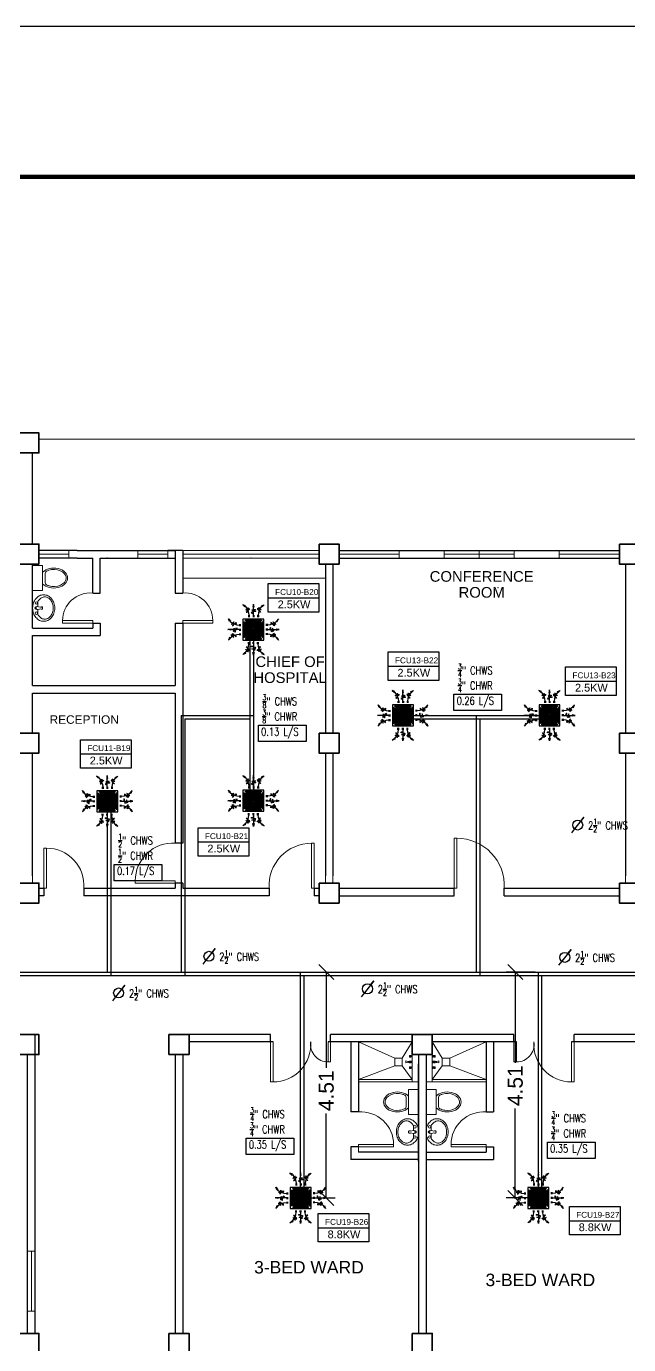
# Model space of a CAD drawing. Header units: millimetres. Extents: x 5 to 430, y 3 to 339.
# Drawn here: x 258.31 to 270.34, y 203.47 to 229.82 of the extents above; entities that cross this region are included whole.
import ezdxf

# ---------------------------------------------------------------- set-up
doc = ezdxf.new("R2010")
doc.units = ezdxf.units.MM
doc.header["$MEASUREMENT"] = 0
for name, color, linetype in [('.1', 1, 'Continuous'), ('AIR', 7, 'Continuous'), ('fcu line', 7, 'Continuous'), ('fcu return', 7, 'Continuous'), ('label', 7, 'Continuous'), ('Legends', 7, 'Continuous'), ('pipe label', 7, 'Continuous'), ('template', 7, 'Continuous')]:
    doc.layers.add(name, color=color, linetype=linetype)
doc.styles.add('Arch-Dim', font='simplex.shx', dxfattribs={"width": 0.75})
doc.styles.get("Standard").update_dxf_attribs({"font": 'arial.ttf'})
doc.styles.add('SWISSLT175', font='swissl.ttf', dxfattribs={"height": 0.175})
doc.dimstyles.new('Copy of dimension', dxfattribs={"dimtxt": 0.3, "dimasz": 0.3, "dimexe": 0.18, "dimexo": 0.0625, "dimgap": 0.09, "dimtad": 0, "dimzin": 0, "dimdsep": 46, "dimtxsty": 'Standard', "dimblk": 'OBLIQUE', "dimcen": 0.09, "dimclrd": 256, "dimclre": 256, "dimclrt": 256, "dimadec": 0, "dimazin": 0, "dimtfac": 1, "dimtofl": 0, "dimtmove": 0, "dimatfit": 3, "dimldrblk": 'OBLIQUE', "dimfxl": 1, "dimtolj": 1, "dimtzin": 0, "dimarcsym": 0})

# ---------------------------------------------------------------- blocks, each defined once
blk = doc.blocks.new('FCU-13000P (CASSETTE SPLIT)')
at = {"layer": 'AIR', "ltscale": 3}
for p, q in [((-0.193, 0.558), (-0.193, 0.487)), ((-0.162, 0.558), (-0.162, 0.487)), ((-0.016, 0.558), (-0.016, 0.487)), ((0, 0.523), (0, 1)), ((0.016, 0.558), (0.016, 0.487)), ((0.162, 0.558), (0.162, 0.487)), ((0.193, 0.558), (0.193, 0.487)), ((-0.523, 0), (-1, 0)), ((-0.558, 0.193), (-0.487, 0.193)), ((-0.558, 0.162), (-0.487, 0.162)), ((-0.558, 0.016), (-0.487, 0.016)), ((0.558, 0.193), (0.487, 0.193)), ((0.558, 0.162), (0.487, 0.162)), ((0.558, 0.016), (0.487, 0.016)), ((0.523, 0), (1, 0)), ((-0.558, -0.016), (-0.487, -0.016)), ((-0.558, -0.162), (-0.487, -0.162)), ((-0.558, -0.193), (-0.487, -0.193)), ((-0.193, -0.558), (-0.193, -0.487)), ((-0.162, -0.558), (-0.162, -0.487)), ((-0.016, -0.558), (-0.016, -0.487)), ((0.016, -0.558), (0.016, -0.487)), ((0.162, -0.558), (0.162, -0.487)), ((0.193, -0.558), (0.193, -0.487)), ((0.558, -0.016), (0.487, -0.016)), ((0.558, -0.162), (0.487, -0.162)), ((0.558, -0.193), (0.487, -0.193)), ((0, -0.523), (0, -1))]:
    blk.add_line(p, q, dxfattribs=at)
at = {"layer": 'AIR'}
for p, q in [((0.295, -0.295), (-0.295, 0.295)), ((0.295, 0.295), (-0.295, -0.295))]:
    blk.add_line(p, q, dxfattribs=at)
at = {"layer": 'AIR', "ltscale": 3}
for points in [[(-0.335, 0.895), (-0.311, 0.932), (-0.416, 0.973)], [(-0.022, 0.89), (0.022, 0.89), (0, 1)], [(0.335, 0.895), (0.311, 0.932), (0.416, 0.973)], [(-0.89, 0.022), (-0.89, -0.022), (-1, 0)], [(-0.895, 0.335), (-0.932, 0.311), (-0.973, 0.416)], [(0.89, 0.022), (0.89, -0.022), (1, 0)], [(0.895, 0.335), (0.932, 0.311), (0.973, 0.416)], [(-0.895, -0.335), (-0.932, -0.311), (-0.973, -0.416)], [(0.895, -0.335), (0.932, -0.311), (0.973, -0.416)], [(-0.335, -0.895), (-0.311, -0.932), (-0.416, -0.973)], [(-0.022, -0.89), (0.022, -0.89), (0, -1)], [(0.335, -0.895), (0.311, -0.932), (0.416, -0.973)]]:
    blk.add_lwpolyline(points, close=True, dxfattribs=at)
at = {"layer": 'AIR'}
for points in [[(-0.323, 0.914, -0.171809), (-0.178, 0.558), (-0.178, 0.522)], [(0.323, 0.914, 0.171809), (0.178, 0.558), (0.178, 0.522)], [(-0.914, 0.323, 0.171809), (-0.558, 0.178), (-0.522, 0.178)], [(0.914, 0.323, -0.171809), (0.558, 0.178), (0.522, 0.178)], [(-0.914, -0.323, -0.171809), (-0.558, -0.178), (-0.522, -0.178)], [(0.914, -0.323, 0.171809), (0.558, -0.178), (0.522, -0.178)], [(-0.323, -0.914, 0.171809), (-0.178, -0.558), (-0.178, -0.522)], [(0.323, -0.914, -0.171809), (0.178, -0.558), (0.178, -0.522)]]:
    blk.add_lwpolyline(points, format="xyb", dxfattribs=at)
for points in [[(-0.41, -0.41), (0.41, -0.41), (0.41, 0.41), (-0.41, 0.41)], [(-0.373, 0.31), (-0.348, 0.31), (-0.348, -0.31), (-0.373, -0.31)], [(-0.31, 0.372), (0.31, 0.372), (0.31, 0.348), (-0.31, 0.348)], [(-0.26, -0.26), (0.26, -0.26), (0.26, 0.26), (-0.26, 0.26)], [(-0.21, -0.21), (0.21, -0.21), (0.21, 0.21), (-0.21, 0.21)], [(-0.16, -0.16), (0.16, -0.16), (0.16, 0.16), (-0.16, 0.16)], [(-0.11, -0.11), (0.11, -0.11), (0.11, 0.11), (-0.11, 0.11)], [(-0.06, -0.06), (0.06, -0.06), (0.06, 0.06), (-0.06, 0.06)], [(0.372, 0.31), (0.348, 0.31), (0.348, -0.31), (0.372, -0.31)], [(-0.31, -0.373), (0.31, -0.373), (0.31, -0.348), (-0.31, -0.348)]]:
    blk.add_lwpolyline(points, close=True, dxfattribs=at)
blk.add_lwpolyline([(-0.26, -0.31), (0.26, -0.31, 0.414214), (0.31, -0.26), (0.31, 0.26, 0.414214), (0.26, 0.31), (-0.26, 0.31, 0.414214), (-0.31, 0.26), (-0.31, -0.26, 0.414214)], format="xyb", close=True, dxfattribs=at)
at = {"layer": 'AIR', "ltscale": 3}
for points in [[(-0.268, 0.84), (-0.231, 0.852), (-0.134, 0.882), (-0.422, 0.704), (0.005, 0.903), (-0.358, 0.645), (-0.239, 0.678), (-0.199, 0.69)], [(0.268, 0.84), (0.231, 0.852), (0.134, 0.882), (0.422, 0.704), (-0.005, 0.903), (0.358, 0.645), (0.239, 0.678), (0.199, 0.69)], [(-0.84, 0.268), (-0.852, 0.231), (-0.882, 0.134), (-0.704, 0.422), (-0.903, -0.005), (-0.645, 0.358), (-0.678, 0.239), (-0.69, 0.199)], [(0.84, 0.268), (0.852, 0.231), (0.882, 0.134), (0.704, 0.422), (0.903, -0.005), (0.645, 0.358), (0.678, 0.239), (0.69, 0.199)], [(-0.84, -0.268), (-0.852, -0.231), (-0.882, -0.134), (-0.704, -0.422), (-0.903, 0.005), (-0.645, -0.358), (-0.678, -0.239), (-0.69, -0.199)], [(0.84, -0.268), (0.852, -0.231), (0.882, -0.134), (0.704, -0.422), (0.903, 0.005), (0.645, -0.358), (0.678, -0.239), (0.69, -0.199)], [(-0.268, -0.84), (-0.231, -0.852), (-0.134, -0.882), (-0.422, -0.704), (0.005, -0.903), (-0.358, -0.645), (-0.239, -0.678), (-0.199, -0.69)], [(0.268, -0.84), (0.231, -0.852), (0.134, -0.882), (0.422, -0.704), (-0.005, -0.903), (0.358, -0.645), (0.239, -0.678), (0.199, -0.69)]]:
    blk.add_open_spline(points, degree=3, knots=[0.0032834, 0.0032834, 0.0032834, 0.0032834, 0.0712567, 0.1924075, 0.3347111, 0.5062145, 0.5813292, 0.5813292, 0.5813292, 0.5813292], dxfattribs=at)
for points in [[(0, 0.8), (0.077, 0.776), (-0.058, 0.755), (0.098, 0.718), (-0.087, 0.663), (0, 0.631)], [(-0.8, 0), (-0.776, -0.077), (-0.755, 0.058), (-0.718, -0.098), (-0.663, 0.087), (-0.631, 0)], [(0.8, 0), (0.776, -0.077), (0.755, 0.058), (0.718, -0.098), (0.663, 0.087), (0.631, 0)], [(0, -0.8), (0.077, -0.776), (-0.058, -0.755), (0.098, -0.718), (-0.087, -0.663), (0, -0.631)]]:
    blk.add_spline(points, degree=3, dxfattribs=at)
for points in [[(-0.416, 0.973), (-0.335, 0.895), (-0.311, 0.932)], [(0, 1), (-0.022, 0.89), (0.022, 0.89)], [(0.416, 0.973), (0.335, 0.895), (0.311, 0.932)], [(-1, 0), (-0.89, 0.022), (-0.89, -0.022)], [(-0.973, 0.416), (-0.895, 0.335), (-0.932, 0.311)], [(1, 0), (0.89, 0.022), (0.89, -0.022)], [(0.973, 0.416), (0.895, 0.335), (0.932, 0.311)], [(-0.973, -0.416), (-0.895, -0.335), (-0.932, -0.311)], [(0.973, -0.416), (0.895, -0.335), (0.932, -0.311)], [(-0.416, -0.973), (-0.335, -0.895), (-0.311, -0.932)], [(0, -1), (-0.022, -0.89), (0.022, -0.89)], [(0.416, -0.973), (0.335, -0.895), (0.311, -0.932)]]:
    blk.add_solid(points, dxfattribs=at)
blk = doc.blocks.new('_Oblique')
at = {"color": 0, "linetype": 'ByBlock', "lineweight": -2}
blk.add_line((-0.5, -0.5), (0.5, 0.5), dxfattribs=at)
blk = doc.blocks.new('*D26')
at = {"layer": 'Defpoints', "color": 0, "transparency": 16777216}
for p in [(263.787, 210.919), (263.787, 206.404), (264.299, 206.404)]:
    blk.add_point(p, dxfattribs=at)
at = {"layer": 'Legends', "lineweight": -2, "transparency": 16777216}
for p, q in [((263.85, 210.919), (264.479, 210.919)), ((264.299, 210.919), (264.299, 209.003)), ((264.299, 206.404), (264.299, 208.09)), ((263.85, 206.404), (264.479, 206.404))]:
    blk.add_line(p, q, dxfattribs=at)
at = {"layer": 'Legends', "lineweight": -2, "transparency": 16777216, "xscale": 0.3, "yscale": 0.3, "zscale": 0.3}
for p, rotation in [((264.299, 210.919), 90), ((264.299, 206.404), 270)]:
    blk.add_blockref('_Oblique', p, dxfattribs=dict(at, rotation=rotation))
at = {"layer": 'Legends', "transparency": 16777216, "insert": (264.299, 208.546), "char_height": 0.3, "attachment_point": 5, "rotation": 90}
blk.add_mtext('\\A1;4.51', dxfattribs=at)
blk = doc.blocks.new('*D22')
at = {"layer": 'Defpoints', "color": 0, "transparency": 16777216}
for p in [(268.537, 210.919), (268.077, 206.404), (268.537, 206.404)]:
    blk.add_point(p, dxfattribs=at)
at = {"layer": 'Legends', "lineweight": -2, "transparency": 16777216}
for p, q in [((268.474, 210.919), (267.897, 210.919)), ((268.077, 210.919), (268.077, 209.104)), ((268.077, 206.404), (268.077, 208.191)), ((268.474, 206.404), (267.897, 206.404))]:
    blk.add_line(p, q, dxfattribs=at)
at = {"layer": 'Legends', "lineweight": -2, "transparency": 16777216, "xscale": 0.3, "yscale": 0.3, "zscale": 0.3}
for p, rotation in [((268.077, 210.919), 90), ((268.077, 206.404), 270)]:
    blk.add_blockref('_Oblique', p, dxfattribs=dict(at, rotation=rotation))
at = {"layer": 'Legends', "transparency": 16777216, "insert": (268.077, 208.647), "char_height": 0.3, "attachment_point": 5, "rotation": 90}
blk.add_mtext('\\A1;4.51', dxfattribs=at)

msp = doc.modelspace()

# ---------------------------------------------------------------- linework, layer by layer
at = {"layer": '.1', "color": 0}
msp.add_line((314.427, 229.819), (215.151, 229.819), dxfattribs=at)
at = {"color": 8, "lineweight": 9}
for p, q in [((273.881, 221.569), (258.556, 221.569)), ((258.556, 219.344), (258.556, 219.344)), ((258.556, 219.344), (259.156, 219.344)), ((259.156, 219.269), (258.556, 219.271)), ((259.156, 219.344), (259.156, 219.194)), ((260.531, 219.194), (260.531, 219.344)), ((260.531, 219.269), (261.131, 219.269)), ((261.131, 219.344), (261.131, 219.194)), ((262.193, 219.344), (261.431, 219.344)), ((264.156, 219.271), (261.431, 219.271)), ((263.393, 219.344), (262.193, 219.344)), ((263.393, 219.344), (264.156, 219.344)), ((264.556, 219.344), (264.556, 219.344)), ((265.756, 219.269), (264.556, 219.271)), ((265.756, 219.344), (265.756, 219.194)), ((266.656, 219.194), (266.656, 219.344)), ((268.056, 219.269), (266.656, 219.269)), ((267.356, 219.344), (267.356, 219.194)), ((267.356, 219.344), (268.056, 219.344)), ((268.056, 219.344), (268.056, 219.194)), ((268.956, 219.344), (268.956, 219.194)), ((268.956, 219.269), (270.156, 219.269)), ((258.631, 219.044), (258.431, 219.044)), ((258.431, 219.044), (258.431, 218.544)), ((258.631, 218.544), (258.631, 219.044)), ((261.131, 219.194), (260.531, 219.194)), ((262.193, 219.194), (261.431, 219.194)), ((263.393, 219.194), (262.193, 219.194)), ((263.393, 219.194), (264.156, 219.194)), ((267.356, 219.194), (266.656, 219.194)), ((258.681, 218.703), (258.681, 218.884)), ((258.431, 218.544), (258.631, 218.544)), ((258.629, 218.208), (258.507, 218.222)), ((258.629, 218.179), (258.507, 218.166)), ((258.431, 212.844), (258.431, 212.696)), ((264.281, 212.696), (264.281, 212.844)), ((264.431, 212.696), (264.431, 212.844)), ((270.281, 212.696), (270.281, 212.844)), ((258.556, 212.594), (258.556, 212.594)), ((258.556, 212.444), (258.556, 212.444)), ((264.556, 212.594), (264.556, 212.594)), ((264.556, 212.444), (264.556, 212.444)), ((266.018, 209.522), (264.943, 209.522)), ((266.018, 209.522), (266.018, 208.722)), ((266.418, 209.522), (266.418, 208.722)), ((265.96, 209.249), (265.96, 209.223)), ((265.96, 209.249), (265.961, 209.249)), ((265.96, 209.223), (265.961, 209.223)), ((265.961, 209.249), (265.963, 209.252)), ((265.961, 209.249), (265.961, 209.223)), ((265.961, 209.223), (265.963, 209.219)), ((265.963, 209.252), (265.963, 209.219)), ((265.963, 209.252), (265.985, 209.252)), ((265.963, 209.219), (265.985, 209.219)), ((265.972, 209.249), (265.984, 209.249)), ((265.972, 209.242), (265.984, 209.242)), ((265.972, 209.23), (265.984, 209.23)), ((265.972, 209.223), (265.984, 209.223)), ((265.985, 209.252), (265.989, 209.25)), ((265.985, 209.249), (265.985, 209.242)), ((265.985, 209.223), (265.985, 209.23)), ((265.985, 209.219), (265.989, 209.221)), ((265.991, 209.25), (265.997, 209.25)), ((265.991, 209.222), (265.997, 209.222)), ((265.997, 209.25), (265.999, 209.249)), ((265.997, 209.25), (265.997, 209.222)), ((265.997, 209.222), (265.999, 209.223)), ((265.999, 209.249), (265.999, 209.223)), ((266.011, 209.247), (265.999, 209.247)), ((266.011, 209.224), (265.999, 209.224)), ((266.018, 209.253), (266.011, 209.249)), ((266.011, 209.249), (266.011, 209.222)), ((266.018, 209.219), (266.011, 209.222)), ((266.018, 209.253), (266.018, 209.219)), ((266.018, 209.253), (266.018, 209.219)), ((266.018, 209.253), (266.018, 209.253)), ((266.018, 209.219), (266.018, 209.219)), ((266.418, 209.253), (266.418, 209.219)), ((266.419, 209.253), (266.418, 209.253)), ((266.419, 209.219), (266.418, 209.219)), ((266.419, 209.253), (266.419, 209.219)), ((266.419, 209.253), (266.426, 209.249)), ((266.419, 209.219), (266.426, 209.222)), ((266.426, 209.249), (266.426, 209.222)), ((266.426, 209.247), (266.438, 209.247)), ((266.426, 209.224), (266.438, 209.224)), ((266.44, 209.25), (266.438, 209.249)), ((266.438, 209.249), (266.438, 209.223)), ((266.44, 209.222), (266.438, 209.223)), ((266.44, 209.25), (266.44, 209.222)), ((266.446, 209.25), (266.44, 209.25)), ((266.446, 209.222), (266.44, 209.222)), ((266.452, 209.252), (266.448, 209.25)), ((266.452, 209.219), (266.448, 209.221)), ((266.474, 209.252), (266.452, 209.252)), ((266.452, 209.249), (266.452, 209.242)), ((266.452, 209.223), (266.452, 209.23)), ((266.474, 209.219), (266.452, 209.219)), ((266.465, 209.249), (266.453, 209.249)), ((266.465, 209.242), (266.453, 209.242)), ((266.465, 209.23), (266.453, 209.23)), ((266.465, 209.223), (266.453, 209.223)), ((266.474, 209.252), (266.474, 209.219)), ((266.476, 209.249), (266.474, 209.252)), ((266.476, 209.223), (266.474, 209.219)), ((266.476, 209.249), (266.476, 209.223)), ((266.477, 209.249), (266.476, 209.249)), ((266.477, 209.223), (266.476, 209.223)), ((266.477, 209.249), (266.477, 209.223)), ((265.887, 209.103), (265.887, 209.142)), ((265.933, 209.134), (265.891, 209.143)), ((265.933, 209.11), (265.891, 209.101)), ((265.941, 209.134), (265.933, 209.134)), ((265.933, 209.134), (265.933, 209.11)), ((265.933, 209.134), (265.933, 209.11)), ((265.933, 209.11), (265.941, 209.11)), ((265.941, 209.11), (265.941, 209.134)), ((265.941, 209.13), (266.003, 209.13)), ((266.003, 209.115), (265.941, 209.115)), ((265.96, 209.135), (265.96, 209.13)), ((265.96, 209.135), (265.961, 209.135)), ((265.96, 209.115), (265.96, 209.109)), ((265.96, 209.109), (265.961, 209.109)), ((265.96, 209.022), (265.961, 209.022)), ((265.96, 209.022), (265.96, 208.995)), ((265.96, 208.995), (265.961, 208.995)), ((265.961, 209.135), (265.963, 209.139)), ((265.961, 209.135), (265.961, 209.13)), ((265.961, 209.115), (265.961, 209.109)), ((265.961, 209.109), (265.963, 209.105)), ((265.961, 209.022), (265.963, 209.025)), ((265.961, 209.022), (265.961, 208.995)), ((265.961, 208.995), (265.963, 208.992)), ((265.963, 209.139), (265.963, 209.13)), ((265.963, 209.139), (265.985, 209.139)), ((265.963, 209.115), (265.963, 209.105)), ((265.963, 209.105), (265.985, 209.105)), ((265.963, 209.025), (265.985, 209.025)), ((265.963, 209.025), (265.963, 208.992)), ((265.963, 208.992), (265.985, 208.992)), ((265.972, 209.135), (265.984, 209.135)), ((265.972, 209.109), (265.984, 209.109)), ((265.972, 209.022), (265.984, 209.022)), ((265.972, 209.015), (265.984, 209.015)), ((265.972, 209.002), (265.984, 209.002)), ((265.972, 208.995), (265.984, 208.995)), ((265.985, 209.139), (265.989, 209.137)), ((265.985, 209.135), (265.985, 209.13)), ((265.985, 209.109), (265.985, 209.115)), ((265.985, 209.105), (265.989, 209.108)), ((265.985, 209.025), (265.989, 209.023)), ((265.985, 209.022), (265.985, 209.014)), ((265.985, 208.995), (265.985, 209.003)), ((265.985, 208.992), (265.989, 208.994)), ((265.991, 209.136), (265.997, 209.136)), ((265.991, 209.108), (265.997, 209.108)), ((265.991, 209.023), (265.997, 209.023)), ((265.991, 208.995), (265.997, 208.995)), ((265.997, 209.136), (265.997, 209.13)), ((265.997, 209.136), (265.999, 209.135)), ((265.997, 209.115), (265.997, 209.108)), ((265.997, 209.108), (265.999, 209.109)), ((265.997, 209.023), (265.997, 208.995)), ((265.997, 209.023), (265.999, 209.022)), ((265.997, 208.995), (265.999, 208.995)), ((265.999, 209.135), (265.999, 209.13)), ((266.003, 209.134), (265.999, 209.134)), ((265.999, 209.115), (265.999, 209.109)), ((266.003, 209.111), (265.999, 209.111)), ((265.999, 209.022), (265.999, 208.995)), ((266.011, 209.02), (265.999, 209.02)), ((266.011, 208.997), (265.999, 208.997)), ((266.003, 209.105), (266.003, 209.14)), ((266.003, 209.14), (266.013, 209.14)), ((266.003, 209.13), (266.003, 209.115)), ((266.013, 209.105), (266.003, 209.105)), ((266.018, 209.026), (266.011, 209.022)), ((266.011, 209.022), (266.011, 208.995)), ((266.018, 208.991), (266.011, 208.995)), ((266.013, 209.14), (266.018, 209.151)), ((266.013, 209.105), (266.013, 209.14)), ((266.013, 209.14), (266.013, 209.105)), ((266.018, 209.093), (266.013, 209.105)), ((266.018, 209.151), (266.018, 209.093)), ((266.018, 209.026), (266.018, 209.026)), ((266.018, 209.026), (266.018, 208.991)), ((266.018, 209.026), (266.018, 208.991)), ((266.018, 208.991), (266.018, 208.991)), ((266.424, 209.14), (266.418, 209.151)), ((266.418, 209.151), (266.418, 209.093)), ((266.418, 209.093), (266.424, 209.105)), ((266.419, 209.026), (266.418, 209.026)), ((266.418, 209.026), (266.418, 208.991)), ((266.419, 208.991), (266.418, 208.991)), ((266.419, 209.026), (266.426, 209.022)), ((266.419, 209.026), (266.419, 208.991)), ((266.419, 208.991), (266.426, 208.995)), ((266.424, 209.105), (266.424, 209.14)), ((266.434, 209.14), (266.424, 209.14)), ((266.424, 209.14), (266.424, 209.105)), ((266.424, 209.105), (266.434, 209.105)), ((266.426, 209.022), (266.426, 208.995)), ((266.426, 209.02), (266.438, 209.02)), ((266.426, 208.997), (266.438, 208.997)), ((266.434, 209.105), (266.434, 209.14)), ((266.434, 209.134), (266.438, 209.134)), ((266.496, 209.13), (266.434, 209.13)), ((266.434, 209.13), (266.434, 209.115)), ((266.434, 209.115), (266.496, 209.115)), ((266.434, 209.111), (266.438, 209.111)), ((266.44, 209.136), (266.438, 209.135)), ((266.438, 209.135), (266.438, 209.13)), ((266.438, 209.115), (266.438, 209.109)), ((266.44, 209.108), (266.438, 209.109)), ((266.44, 209.023), (266.438, 209.022)), ((266.438, 209.022), (266.438, 208.995)), ((266.44, 208.995), (266.438, 208.995)), ((266.44, 209.136), (266.44, 209.13)), ((266.446, 209.136), (266.44, 209.136)), ((266.44, 209.115), (266.44, 209.108)), ((266.446, 209.108), (266.44, 209.108)), ((266.446, 209.023), (266.44, 209.023)), ((266.44, 209.023), (266.44, 208.995)), ((266.446, 208.995), (266.44, 208.995)), ((266.452, 209.139), (266.448, 209.137)), ((266.452, 209.105), (266.448, 209.108)), ((266.452, 209.025), (266.448, 209.023)), ((266.452, 208.992), (266.448, 208.994)), ((266.474, 209.139), (266.452, 209.139)), ((266.452, 209.135), (266.452, 209.13)), ((266.452, 209.109), (266.452, 209.115)), ((266.474, 209.105), (266.452, 209.105)), ((266.474, 209.025), (266.452, 209.025)), ((266.452, 209.022), (266.452, 209.014)), ((266.452, 208.995), (266.452, 209.003)), ((266.474, 208.992), (266.452, 208.992)), ((266.465, 209.135), (266.453, 209.135)), ((266.465, 209.109), (266.453, 209.109)), ((266.465, 209.022), (266.453, 209.022)), ((266.465, 209.015), (266.453, 209.015)), ((266.465, 209.002), (266.453, 209.002)), ((266.465, 208.995), (266.453, 208.995)), ((266.474, 209.139), (266.474, 209.13)), ((266.476, 209.135), (266.474, 209.139)), ((266.474, 209.115), (266.474, 209.105)), ((266.476, 209.109), (266.474, 209.105)), ((266.476, 209.022), (266.474, 209.025)), ((266.474, 209.025), (266.474, 208.992)), ((266.476, 208.995), (266.474, 208.992)), ((266.476, 209.135), (266.476, 209.13)), ((266.477, 209.135), (266.476, 209.135)), ((266.476, 209.115), (266.476, 209.109)), ((266.477, 209.109), (266.476, 209.109)), ((266.477, 209.022), (266.476, 209.022)), ((266.476, 209.022), (266.476, 208.995)), ((266.477, 208.995), (266.476, 208.995)), ((266.477, 209.135), (266.477, 209.13)), ((266.477, 209.115), (266.477, 209.109)), ((266.477, 209.022), (266.477, 208.995)), ((266.496, 209.134), (266.504, 209.134)), ((266.496, 209.11), (266.496, 209.134)), ((266.504, 209.11), (266.496, 209.11)), ((266.504, 209.134), (266.546, 209.143)), ((266.504, 209.134), (266.504, 209.11)), ((266.504, 209.134), (266.504, 209.11)), ((266.504, 209.11), (266.546, 209.101)), ((266.55, 209.103), (266.55, 209.142)), ((265.893, 208.413), (265.893, 208.232)), ((266.143, 208.572), (265.943, 208.572)), ((265.943, 208.572), (265.943, 208.072)), ((266.143, 208.072), (266.143, 208.572)), ((266.293, 208.572), (266.493, 208.572)), ((266.293, 208.072), (266.293, 208.572)), ((266.493, 208.572), (266.493, 208.072)), ((266.543, 208.413), (266.543, 208.232)), ((265.943, 208.072), (266.143, 208.072)), ((266.493, 208.072), (266.293, 208.072)), ((265.946, 207.737), (266.067, 207.75)), ((265.946, 207.708), (266.067, 207.694)), ((266.041, 207.747), (266.041, 207.849)), ((266.491, 207.737), (266.369, 207.75)), ((266.491, 207.708), (266.369, 207.694)), ((266.395, 207.747), (266.395, 207.849))]:
    msp.add_line(p, q, dxfattribs=at)
at = {"color": 8, "lineweight": 25}
for p, q in [((258.431, 219.471), (258.431, 221.295)), ((259.318, 219.344), (258.556, 219.344)), ((259.318, 219.344), (260.518, 219.344)), ((260.518, 219.344), (261.281, 219.344)), ((261.281, 219.344), (261.131, 219.344)), ((261.281, 219.344), (261.281, 218.494)), ((261.431, 219.344), (261.281, 219.344)), ((261.431, 219.344), (261.431, 218.494)), ((264.556, 219.344), (270.156, 219.344)), ((258.431, 217.794), (258.431, 219.071)), ((259.318, 219.194), (258.556, 219.194)), ((259.318, 219.194), (259.631, 219.194)), ((259.781, 219.194), (260.518, 219.194)), ((260.518, 219.194), (261.281, 219.194)), ((264.281, 219.071), (264.281, 215.696)), ((264.431, 219.071), (264.431, 215.696)), ((264.556, 219.194), (270.156, 219.194)), ((270.281, 219.071), (270.281, 215.696)), ((261.281, 218.494), (261.431, 218.494)), ((258.431, 216.644), (258.431, 217.644)), ((261.281, 217.894), (261.281, 216.644)), ((261.281, 217.894), (261.431, 217.894)), ((261.431, 217.894), (261.431, 213.494)), ((258.431, 216.644), (261.281, 216.644)), ((258.431, 215.696), (258.431, 216.494)), ((258.431, 216.494), (261.281, 216.494)), ((261.281, 216.494), (261.281, 213.494)), ((258.431, 212.844), (258.431, 215.296)), ((264.281, 215.296), (264.281, 212.844)), ((264.431, 215.296), (264.431, 212.844)), ((270.281, 215.296), (270.281, 212.844)), ((261.431, 213.494), (261.281, 213.494)), ((261.281, 212.694), (261.281, 212.594)), ((261.431, 212.694), (261.281, 212.694)), ((261.431, 212.694), (261.431, 212.594)), ((258.556, 212.594), (258.656, 212.594)), ((258.656, 212.444), (258.556, 212.444)), ((258.656, 212.594), (258.656, 212.444)), ((259.456, 212.594), (261.281, 212.594)), ((259.456, 212.594), (259.456, 212.444)), ((263.156, 212.444), (259.456, 212.444)), ((261.431, 212.594), (263.156, 212.594)), ((263.156, 212.594), (263.156, 212.444)), ((264.056, 212.594), (264.156, 212.594)), ((264.056, 212.594), (264.056, 212.444)), ((264.156, 212.444), (264.056, 212.444)), ((264.556, 212.594), (266.856, 212.594)), ((264.556, 212.444), (266.856, 212.444)), ((266.856, 212.444), (266.856, 212.594)), ((267.856, 212.594), (270.156, 212.594)), ((267.856, 212.444), (267.856, 212.594)), ((267.856, 212.444), (270.156, 212.444)), ((263.187, 209.672), (261.556, 209.672)), ((263.237, 209.522), (261.556, 209.522)), ((263.187, 209.522), (263.187, 209.672)), ((266.018, 209.522), (264.337, 209.522)), ((268.05, 209.672), (264.387, 209.672)), ((264.387, 209.522), (264.387, 209.672)), ((268.1, 209.522), (266.418, 209.522)), ((268.05, 209.522), (268.05, 209.672)), ((270.881, 209.522), (269.2, 209.522)), ((270.881, 209.672), (269.25, 209.672)), ((269.25, 209.522), (269.25, 209.672)), ((261.281, 209.272), (261.281, 203.695)), ((261.431, 209.272), (261.431, 203.695)), ((266.143, 209.272), (266.143, 203.695)), ((266.293, 209.272), (266.293, 203.695)), ((266.143, 207.137), (266.143, 209.087))]:
    msp.add_line(p, q, dxfattribs=at)
at = {"color": 8, "lineweight": 25, "ltscale": 0.4}
for p, q in [((259.631, 218.494), (259.631, 219.194)), ((259.781, 218.494), (259.781, 219.194)), ((259.631, 218.494), (259.781, 218.494)), ((258.431, 217.794), (259.631, 217.794)), ((258.431, 217.794), (259.631, 217.794)), ((258.431, 217.644), (259.781, 217.644)), ((259.631, 217.894), (259.781, 217.894)), ((259.631, 217.894), (259.631, 217.794)), ((259.781, 217.894), (259.781, 217.644))]:
    msp.add_line(p, q, dxfattribs=at)
at = {"color": 8, "lineweight": 9, "ltscale": 0.4}
msp.add_line((264.281, 218.794), (261.431, 218.794), dxfattribs=at)
at = {"color": 8, "linetype": 'ByBlock', "lineweight": 25}
for p, q in [((258.481, 203.695), (258.481, 209.67)), ((258.331, 203.693), (258.331, 209.27))]:
    msp.add_line(p, q, dxfattribs=at)
at = {"color": 8, "lineweight": 25, "ltscale": 0.3}
for p, q in [((264.793, 209.522), (264.793, 208.122)), ((264.943, 209.522), (264.943, 208.122)), ((267.493, 209.522), (267.493, 208.122)), ((267.643, 209.522), (267.643, 208.122)), ((264.943, 208.122), (264.793, 208.122)), ((267.493, 208.122), (267.643, 208.122)), ((264.793, 207.422), (264.793, 207.172)), ((264.943, 207.422), (264.793, 207.422)), ((267.493, 207.422), (267.493, 207.322)), ((267.493, 207.422), (267.643, 207.422)), ((267.643, 207.422), (267.643, 207.172)), ((266.143, 207.172), (264.793, 207.172)), ((266.143, 207.322), (264.943, 207.322)), ((266.293, 207.322), (267.493, 207.322)), ((266.293, 207.172), (267.643, 207.172))]:
    msp.add_line(p, q, dxfattribs=at)
at = {"color": 8, "lineweight": 9, "ltscale": 0.3}
for p, q in [((265.668, 209.197), (264.943, 209.522)), ((265.818, 209.197), (266.018, 209.522)), ((266.618, 209.197), (266.418, 209.522)), ((266.768, 209.197), (267.493, 209.522)), ((265.668, 209.047), (264.943, 208.772)), ((265.818, 209.047), (266.018, 208.772)), ((266.618, 209.047), (266.418, 208.772)), ((266.768, 209.047), (267.493, 208.772))]:
    msp.add_line(p, q, dxfattribs=at)
at = {"color": 8, "lineweight": 13, "ltscale": 0.3}
msp.add_line((264.943, 207.422), (264.943, 207.322), dxfattribs=at)
at = {"color": 8, "linetype": 'ByBlock', "lineweight": 9}
for p, q in [((258.481, 205.343), (258.331, 205.343)), ((258.406, 205.343), (258.406, 204.143)), ((258.481, 204.143), (258.481, 205.343)), ((258.331, 204.143), (258.481, 204.143))]:
    msp.add_line(p, q, dxfattribs=at)
at = {"color": 8, "lineweight": 35}
for points in [[(258.156, 221.695), (258.556, 221.695), (258.556, 221.295), (258.156, 221.295)], [(258.156, 219.471), (258.556, 219.471), (258.556, 219.071), (258.156, 219.071)], [(264.156, 219.471), (264.556, 219.471), (264.556, 219.071), (264.156, 219.071)], [(270.156, 219.471), (270.556, 219.471), (270.556, 219.071), (270.156, 219.071)], [(258.156, 215.696), (258.556, 215.696), (258.556, 215.296), (258.156, 215.296)], [(264.156, 215.696), (264.556, 215.696), (264.556, 215.296), (264.156, 215.296)], [(270.156, 215.696), (270.556, 215.696), (270.556, 215.296), (270.156, 215.296)], [(258.156, 212.696), (258.556, 212.696), (258.556, 212.296), (258.156, 212.296)], [(264.156, 212.696), (264.556, 212.696), (264.556, 212.296), (264.156, 212.296)], [(270.156, 212.696), (270.556, 212.696), (270.556, 212.296), (270.156, 212.296)], [(261.156, 209.672), (261.556, 209.672), (261.556, 209.272), (261.156, 209.272)], [(266.018, 209.672), (266.418, 209.672), (266.418, 209.272), (266.018, 209.272)], [(261.156, 203.695), (261.556, 203.695), (261.556, 203.295), (261.156, 203.295)], [(266.018, 203.695), (266.418, 203.695), (266.418, 203.295), (266.018, 203.295)]]:
    msp.add_lwpolyline(points, close=True, dxfattribs=at)
at = {"color": 8, "lineweight": 9}
for points in [[(258.556, 219.344), (259.156, 219.344), (259.156, 219.194), (258.556, 219.194)], [(260.531, 219.344), (261.131, 219.344), (261.131, 219.194), (260.531, 219.194)], [(264.556, 219.344), (265.756, 219.344), (265.756, 219.194), (264.556, 219.194)], [(266.656, 219.344), (268.056, 219.344), (268.056, 219.194), (266.656, 219.194)], [(268.956, 219.344), (270.156, 219.344), (270.156, 219.194), (268.956, 219.194)]]:
    msp.add_lwpolyline(points, close=True, dxfattribs=at)
for points in [[(258.652, 217.929, 0.11576), (258.734, 217.948, 0.104047), (258.808, 218.006, 0.090875), (258.856, 218.09, 0.083344), (258.873, 218.194, 0.083344), (258.856, 218.297, 0.090875), (258.808, 218.381, 0.104047), (258.734, 218.44, 0.11576), (258.652, 218.459, 0.11576), (258.569, 218.44, 0.104047), (258.496, 218.381, 0.090875), (258.448, 218.297, 0.083344), (258.431, 218.194, 0.083344), (258.448, 218.09, 0.090875), (258.496, 218.006, 0.104047), (258.569, 217.948, 0.11576)], [(265.922, 207.987, 0.11576), (265.84, 207.968, 0.104047), (265.766, 207.91, 0.090875), (265.719, 207.826, 0.083344), (265.701, 207.722, 0.083344), (265.719, 207.619, 0.090875), (265.766, 207.535, 0.104047), (265.84, 207.477, 0.11576), (265.922, 207.457, 0.11576), (266.005, 207.477, 0.104047), (266.079, 207.535, 0.090875), (266.126, 207.619, 0.083344), (266.143, 207.722, 0.083344), (266.126, 207.826, 0.090875), (266.079, 207.91, 0.104047), (266.005, 207.968, 0.11576)], [(266.514, 207.987, -0.11576), (266.597, 207.968, -0.104047), (266.671, 207.91, -0.090875), (266.718, 207.826, -0.083344), (266.735, 207.722, -0.083344), (266.718, 207.619, -0.090875), (266.671, 207.535, -0.104047), (266.597, 207.477, -0.11576), (266.514, 207.457, -0.11576), (266.432, 207.477, -0.104047), (266.358, 207.535, -0.090875), (266.311, 207.619, -0.083344), (266.293, 207.722, -0.083344), (266.311, 207.826, -0.090875), (266.358, 207.91, -0.104047), (266.432, 207.968, -0.11576)]]:
    msp.add_lwpolyline(points, format="xyb", close=True, dxfattribs=at)
for points in [[(258.673, 217.971, 0.124838), (258.736, 217.987, 0.105788), (258.793, 218.037, 0.086697), (258.829, 218.106, 0.076776), (258.843, 218.194, 0.076776), (258.829, 218.281, 0.086697), (258.793, 218.351, 0.105788), (258.736, 218.4, 0.124838), (258.673, 218.416, 0.124838), (258.61, 218.4, 0.105788), (258.553, 218.351, 0.040067), (258.533, 218.32), (258.533, 218.218, 0.040067)], [(258.533, 218.169), (258.533, 218.067, 0.040067), (258.553, 218.037, 0.105788), (258.61, 217.987, 0.124838), (258.673, 217.971, 0.124838)], [(265.901, 207.945, 0.124838), (265.839, 207.929, 0.105788), (265.781, 207.879, 0.086697), (265.745, 207.81, 0.076776), (265.731, 207.722, 0.076776), (265.745, 207.635, 0.086697), (265.781, 207.565, 0.105788), (265.839, 207.516, 0.124838), (265.901, 207.5, 0.124838), (265.964, 207.516, 0.105788), (266.022, 207.565, 0.040067), (266.041, 207.596), (266.041, 207.698, 0.040067)], [(266.535, 207.945, -0.124838), (266.598, 207.929, -0.105788), (266.656, 207.879, -0.086697), (266.692, 207.81, -0.076776), (266.705, 207.722, -0.076776), (266.692, 207.635, -0.086697), (266.656, 207.565, -0.105788), (266.598, 207.516, -0.124838), (266.535, 207.5, -0.124838), (266.473, 207.516, -0.105788), (266.415, 207.565, -0.040067), (266.395, 207.596), (266.395, 207.698, -0.040067)]]:
    msp.add_lwpolyline(points, format="xyb", dxfattribs=at)
at = {"color": 8, "lineweight": 13, "ltscale": 0.03}
for points in [[(259.631, 217.894), (259.631, 217.944), (259.031, 217.944), (259.031, 217.894)], [(261.431, 217.894), (261.431, 217.944), (262.031, 217.944), (262.031, 217.894)], [(264.056, 212.594), (264.006, 212.594), (264.006, 213.494), (264.056, 213.494)], [(258.656, 212.594), (258.706, 212.594), (258.706, 213.394), (258.656, 213.394)], [(261.281, 212.694), (261.281, 212.744), (260.481, 212.744), (260.481, 212.694)], [(263.237, 209.522), (263.187, 209.522), (263.187, 208.722), (263.237, 208.722)], [(264.387, 209.522), (264.337, 209.522), (264.337, 209.122), (264.387, 209.122)], [(268.05, 209.522), (268.1, 209.522), (268.1, 209.122), (268.05, 209.122)], [(269.2, 209.522), (269.25, 209.522), (269.25, 208.722), (269.2, 208.722)], [(264.943, 207.422), (264.943, 207.472), (265.643, 207.472), (265.643, 207.422)], [(267.493, 207.422), (267.493, 207.472), (266.793, 207.472), (266.793, 207.422)]]:
    msp.add_lwpolyline(points, close=True, dxfattribs=at)
at = {"color": 8, "lineweight": 13}
msp.add_lwpolyline([(266.856, 212.594), (266.906, 212.594), (266.906, 213.594), (266.856, 213.594)], close=True, dxfattribs=at)
at = {"color": 8, "linetype": 'ByBlock', "lineweight": 35}
for points in [[(258.156, 209.67), (258.556, 209.67), (258.556, 209.27), (258.156, 209.27)], [(258.156, 203.695), (258.556, 203.695), (258.556, 203.295), (258.156, 203.295)]]:
    msp.add_lwpolyline(points, close=True, dxfattribs=at)
at = {"color": 8, "lineweight": 9, "ltscale": 0.03}
for points in [[(265.818, 209.047), (265.818, 209.197), (265.668, 209.197), (265.668, 209.047)], [(266.618, 209.047), (266.618, 209.197), (266.768, 209.197), (266.768, 209.047)]]:
    msp.add_lwpolyline(points, close=True, dxfattribs=at)
at = {"color": 8, "lineweight": 9, "ltscale": 0.3}
for points in [[(266.018, 208.772), (264.943, 208.772), (264.943, 208.722), (266.143, 208.722), (266.143, 208.722)], [(266.418, 208.772), (267.493, 208.772), (267.493, 208.722), (266.293, 208.722), (266.293, 208.722)]]:
    msp.add_lwpolyline(points, dxfattribs=at)
at = {"color": 8, "lineweight": 9}
for centre, radius in [((258.504, 218.295), 0.0255), ((258.497, 218.194), 0.0095), ((258.504, 218.092), 0.0255), ((266.07, 207.824), 0.0255), ((266.07, 207.621), 0.0255), ((266.077, 207.722), 0.0095), ((266.366, 207.824), 0.0255), ((266.366, 207.621), 0.0255), ((266.36, 207.722), 0.0095)]:
    msp.add_circle(centre, radius, dxfattribs=at)
for centre, radius, start, end in [((258.731, 218.884), 0.05, 118.0084, 180), ((258.731, 218.703), 0.05, 180, 241.8499), ((258.504, 218.194), 0.028, 83.7545, 276.2455), ((258.606, 218.194), 0.025, 36.3068, 131.2022), ((258.606, 218.194), 0.025, 228.7978, 323.6932), ((258.535, 218.194), 0.0948, 351.2026, 8.7974), ((258.606, 218.194), 0.025, 341.3793, 18.6207), ((265.843, 208.413), 0.05, 0, 61.8499), ((266.593, 208.413), 0.05, 118.1501, 180), ((265.843, 208.232), 0.05, 298.0084, 360), ((266.593, 208.232), 0.05, 180, 241.9916), ((265.901, 207.813), 0.131, 61.5364, 90), ((265.878, 207.769), 0.181, 37.3815, 61.5364), ((266.559, 207.769), 0.181, 118.4636, 142.6185), ((266.535, 207.813), 0.131, 90, 118.4636), ((265.968, 207.722), 0.025, 161.3793, 198.6207), ((266.039, 207.722), 0.0948, 171.2026, 188.7974), ((265.968, 207.722), 0.025, 48.7978, 143.6932), ((265.968, 207.722), 0.025, 216.3068, 311.2022), ((265.84, 207.741), 0.228, 28.2037, 37.3815), ((266.07, 207.722), 0.028, 263.7545, 96.2455), ((266.366, 207.722), 0.028, 83.7545, 276.2455), ((266.597, 207.741), 0.228, 142.6185, 151.7963), ((266.468, 207.722), 0.025, 36.3068, 131.2022), ((266.468, 207.722), 0.025, 228.7978, 323.6932), ((266.398, 207.722), 0.0948, 351.2026, 8.7974), ((266.468, 207.722), 0.025, 341.3793, 18.6207)]:
    msp.add_arc(centre, radius, start, end, dxfattribs=at)
at = {"color": 8, "lineweight": 13, "ltscale": 0.03}
for centre, radius, start, end in [((259.583, 217.944), 0.552, 85.0209, 180), ((261.479, 217.944), 0.552, 0, 94.9791), ((261.233, 212.744), 0.752, 86.3048, 180), ((264.006, 212.642), 0.851, 90, 183.2732), ((258.706, 212.642), 0.752, 356.3048, 90), ((263.237, 209.474), 0.752, 270, 3.6952), ((264.337, 209.475), 0.353, 172.3719, 270), ((268.1, 209.475), 0.353, 270, 7.6281), ((269.2, 209.474), 0.752, 176.3048, 270), ((264.992, 207.472), 0.652, 0, 94.2422), ((267.445, 207.472), 0.652, 85.7578, 180)]:
    msp.add_arc(centre, radius, start, end, dxfattribs=at)
at = {"color": 8, "lineweight": 13}
msp.add_arc((266.906, 212.643), 0.951, 357.0624, 90, dxfattribs=at)
at = {"color": 8, "lineweight": 9}
for centre, major_axis, ratio, start_param, end_param in [((258.856, 218.794), (-0.275, 0), 0.727273, 0.612555, 5.670631), ((265.973, 209.262), (0.00896, 0.00896), 1, 3.15309, 3.864175), ((265.968, 209.236), (0.00268, 0.00268), 1, 1.643677, 3.068487), ((265.973, 209.21), (-0.00896, 0.00896), 1, -0.722807, -0.011722), ((265.973, 209.231), (0.00738, 0.00738), 1, 0.858879, 1.643677), ((265.973, 209.24), (-0.00738, 0.00738), 1, 1.497691, 2.282489), ((265.984, 209.253), (-0.00268, 0.00268), 1, 2.356082, 2.983721), ((265.984, 209.238), (0.00268, 0.00268), 1, 0.157647, 0.785286), ((265.984, 209.234), (0.00268, 0.00268), 1, 3.926878, 4.554518), ((265.984, 209.219), (-0.00268, 0.00268), 1, -1.41315, -0.785511), ((265.978, 209.264), (-0.0118, 0.0118), 1, 2.876824, 3.009049), ((265.979, 209.231), (-0.00887, 0.00887), 1, 4.509022, 4.870036), ((265.979, 209.241), (-0.00887, 0.00887), 1, 2.983721, 3.344735), ((265.978, 209.208), (0.0118, 0.0118), 1, 0.132318, 0.264544), ((265.991, 209.254), (-0.00268, 0.00268), 1, 1.862141, 2.356082), ((265.986, 209.236), (0.00268, 0.00268), 1, 4.915531, 6.079819), ((265.991, 209.218), (-0.00268, 0.00268), 1, -0.785511, -0.291569), ((265.89, 209.105), (-0.00268, 0.00268), 1, 1.354119, 2.724181), ((265.968, 209.009), (0.00268, 0.00268), 1, 1.643677, 3.068487), ((265.973, 209.148), (0.00896, 0.00896), 1, 3.15309, 3.864175), ((265.973, 209.096), (0.00896, 0.00896), 1, 0.847989, 1.559075), ((265.973, 209.034), (0.00896, 0.00896), 1, 3.15309, 3.864175), ((265.973, 208.983), (-0.00896, 0.00896), 1, -0.722807, -0.011722), ((265.973, 209.004), (0.00738, 0.00738), 1, 0.858879, 1.643677), ((265.973, 209.013), (-0.00738, 0.00738), 1, 1.497691, 2.282489), ((265.984, 209.139), (0.00268, 0.00268), 1, 3.926878, 4.554518), ((265.984, 209.105), (0.00268, 0.00268), 1, 0.157647, 0.785286), ((265.984, 209.025), (-0.00268, 0.00268), 1, 2.356082, 2.983721), ((265.984, 209.011), (0.00268, 0.00268), 1, 0.157647, 0.785286), ((265.984, 209.006), (0.00268, 0.00268), 1, 3.926878, 4.554518), ((265.984, 208.992), (-0.00268, 0.00268), 1, -1.41315, -0.785511), ((265.978, 209.15), (-0.0118, 0.0118), 1, 2.876824, 3.009049), ((265.978, 209.094), (-0.0118, 0.0118), 1, -1.438478, -1.306252), ((265.978, 209.037), (0.0118, 0.0118), 1, 4.44762, 4.579846), ((265.979, 209.004), (-0.00887, 0.00887), 1, 4.509022, 4.870036), ((265.979, 209.013), (-0.00887, 0.00887), 1, 2.983721, 3.344735), ((265.978, 208.98), (0.0118, 0.0118), 1, 0.132318, 0.264544), ((265.991, 209.14), (0.00268, 0.00268), 1, 3.432937, 3.926878), ((265.991, 209.104), (0.00268, 0.00268), 1, 0.785286, 1.279227), ((265.991, 209.026), (-0.00268, 0.00268), 1, 1.862141, 2.356082), ((265.986, 209.009), (0.00268, 0.00268), 1, 4.915531, 6.079819), ((265.991, 208.991), (-0.00268, 0.00268), 1, -0.785511, -0.291569), ((266.547, 209.139), (-0.00268, -0.00268), 1, 2.92514, 4.295202), ((265.718, 208.322), (0.275, 0), 0.727273, 0.612555, 5.670631)]:
    msp.add_ellipse(centre, major_axis=major_axis, ratio=ratio, start_param=start_param, end_param=end_param, dxfattribs=at)
at = {"color": 8, "lineweight": 9, "extrusion": (2.88216e-41, -4.99074e-41, -1)}
for centre, major_axis, start_param, end_param in [((266.446, 209.254), (0.00268, -0.00268), 0.291344, 0.785286), ((266.446, 209.218), (0.00268, -0.00268), 3.926878, 4.42082), ((266.451, 209.236), (-0.00268, -0.00268), 0.203142, 1.36743), ((266.458, 209.231), (-0.00887, -0.00887), 1.36743, 1.728443), ((266.458, 209.241), (0.00887, -0.00887), 1.412925, 1.773938), ((266.459, 209.264), (-0.0118, -0.0118), -0.264769, -0.132543), ((266.459, 209.208), (-0.0118, -0.0118), 1.703115, 1.83534), ((266.453, 209.253), (-0.00268, -0.00268), -0.785511, -0.157871), ((266.453, 209.238), (0.00268, -0.00268), 3.299239, 3.926878), ((266.453, 209.234), (0.00268, -0.00268), 0.785286, 1.412925), ((266.453, 209.219), (0.00268, -0.00268), 3.299239, 3.926878), ((266.464, 209.262), (-0.00896, -0.00896), -1.559299, -0.848214), ((266.464, 209.231), (0.00738, -0.00738), 4.000472, 4.78527), ((266.464, 209.24), (-0.00738, -0.00738), 4.639283, 5.424081), ((266.464, 209.21), (0.00896, -0.00896), 3.989582, 4.700667), ((266.469, 209.236), (0.00268, -0.00268), 4.78527, 6.21008), ((266.446, 209.14), (-0.00268, -0.00268), -1.279452, -0.785511), ((266.446, 209.104), (0.00268, -0.00268), 3.926878, 4.42082), ((266.446, 209.026), (-0.00268, -0.00268), -1.279452, -0.785511), ((266.446, 208.991), (-0.00268, -0.00268), 2.356082, 2.850023), ((266.451, 209.009), (-0.00268, -0.00268), 0.203142, 1.36743), ((266.458, 209.004), (0.00887, -0.00887), 2.938226, 3.299239), ((266.458, 209.013), (-0.00887, -0.00887), -0.157871, 0.203142), ((266.459, 209.15), (0.0118, -0.0118), 1.306028, 1.438253), ((266.459, 209.094), (0.0118, -0.0118), 3.273911, 3.406137), ((266.459, 209.037), (-0.0118, -0.0118), -0.264769, -0.132543), ((266.459, 208.98), (-0.0118, -0.0118), 1.703115, 1.83534), ((266.453, 209.139), (-0.00268, -0.00268), -0.785511, -0.157871), ((266.453, 209.105), (0.00268, -0.00268), 3.299239, 3.926878), ((266.453, 209.025), (0.00268, -0.00268), 0.785286, 1.412925), ((266.453, 209.011), (0.00268, -0.00268), 3.299239, 3.926878), ((266.453, 209.006), (0.00268, -0.00268), 0.785286, 1.412925), ((266.453, 208.992), (-0.00268, -0.00268), 1.728443, 2.356082), ((266.464, 209.148), (0.00896, -0.00896), 0.011497, 0.722582), ((266.464, 209.096), (-0.00896, -0.00896), 2.418785, 3.129871), ((266.464, 209.034), (-0.00896, -0.00896), -1.559299, -0.848214), ((266.464, 209.004), (0.00738, -0.00738), 4.000472, 4.78527), ((266.464, 209.013), (0.00738, -0.00738), 6.21008, 6.994878), ((266.464, 208.983), (-0.00896, -0.00896), 2.418785, 3.129871), ((266.469, 209.009), (-0.00268, -0.00268), 3.214474, 4.639283), ((266.547, 209.105), (0.00268, -0.00268), 6.066508, 7.43657)]:
    msp.add_ellipse(centre, major_axis=major_axis, ratio=1, start_param=start_param, end_param=end_param, dxfattribs=at)
at = {"color": 8, "lineweight": 9, "extrusion": (-2.88216e-41, -4.99074e-41, -1)}
msp.add_ellipse((265.89, 209.139), major_axis=(-0.00268, 0.00268), ratio=1, start_param=6.066732, end_param=7.436794, dxfattribs=at)
at = {"color": 8, "lineweight": 9, "extrusion": (0, 0, -1)}
msp.add_ellipse((266.718, 208.322), major_axis=(-0.275, 0), ratio=0.727273, start_param=0.612555, end_param=5.670631, dxfattribs=at)
at = {"color": 8, "lineweight": 9}
for points in [[(258.707, 218.659), (258.724, 218.65), (258.742, 218.643), (258.833, 218.616), (258.92, 218.621), (259.052, 218.679), (259.093, 218.729), (259.107, 218.827), (259.081, 218.879), (258.969, 218.953), (258.886, 218.971), (258.772, 218.956), (258.737, 218.944), (258.707, 218.928)], [(265.867, 208.457), (265.851, 208.466), (265.833, 208.473), (265.741, 208.5), (265.654, 208.495), (265.523, 208.437), (265.481, 208.387), (265.468, 208.289), (265.494, 208.237), (265.605, 208.163), (265.689, 208.145), (265.802, 208.16), (265.837, 208.172), (265.867, 208.188)], [(266.57, 208.457), (266.586, 208.466), (266.604, 208.473), (266.695, 208.5), (266.783, 208.495), (266.914, 208.437), (266.956, 208.387), (266.969, 208.289), (266.943, 208.237), (266.832, 208.163), (266.748, 208.145), (266.634, 208.16), (266.6, 208.172), (266.57, 208.188)]]:
    msp.add_open_spline(points, degree=3, knots=[0.937253, 0.937253, 0.937253, 0.937253, 1.185372, 1.185372, 2.113864, 2.113864, 3.042356, 3.042356, 3.970847, 3.970847, 4.899339, 4.899339, 5.346062, 5.346062, 5.346062, 5.346062], dxfattribs=at)
at = {"color": 8, "lineweight": 25}
msp.add_point((259.918, 219.194), dxfattribs=at)
at = {"color": 8, "lineweight": 9}
msp.add_point((262.793, 219.194), dxfattribs=at)
at = {"color": 8, "lineweight": 9, "ltscale": 0.3}
for p in [(267.733, 218.604), (259.906, 214.378), (262.856, 213.857)]:
    msp.add_point(p, dxfattribs=at)
at = {"layer": 'fcu line', "linetype": 'Continuous'}
for p, q in [((262.844, 217.763), (262.844, 214.333)), ((261.401, 216.048), (261.401, 210.919)), ((261.401, 216.048), (262.844, 216.048)), ((265.831, 216.048), (268.76, 216.048)), ((267.296, 216.048), (267.296, 210.919)), ((259.922, 214.333), (259.922, 210.919)), ((247.566, 210.919), (270.897, 210.919)), ((263.787, 206.404), (263.787, 210.919)), ((268.537, 206.404), (268.537, 210.919))]:
    msp.add_line(p, q, dxfattribs=at)
at = {"layer": 'fcu line'}
for p, q in [((269.448, 214.014), (269.262, 213.779)), ((269.386, 213.936), (269.448, 214.014)), ((269.262, 213.779), (269.2, 213.7)), ((262.079, 211.39), (261.893, 211.155)), ((262.017, 211.312), (262.079, 211.39)), ((269.191, 211.369), (269.005, 211.134)), ((269.129, 211.291), (269.191, 211.369)), ((261.893, 211.155), (261.831, 211.076)), ((269.005, 211.134), (268.943, 211.055)), ((260.274, 210.657), (260.089, 210.421)), ((260.212, 210.578), (260.274, 210.657)), ((265.247, 210.74), (265.061, 210.505)), ((265.185, 210.662), (265.247, 210.74)), ((260.089, 210.421), (260.027, 210.343)), ((265.061, 210.505), (264.999, 210.426))]:
    msp.add_line(p, q, dxfattribs=at)
for centre in [(269.324, 213.857), (261.955, 211.233), (269.067, 211.212), (260.15, 210.5), (265.123, 210.583)]:
    msp.add_circle(centre, 0.1, dxfattribs=at)
at = {"layer": 'fcu return', "linetype": 'Continuous'}
for p, q in [((262.774, 217.763), (262.774, 214.333)), ((261.471, 215.978), (261.471, 210.849)), ((261.471, 215.978), (262.774, 215.978)), ((265.831, 215.978), (268.76, 215.978)), ((267.366, 215.978), (267.366, 210.849)), ((259.992, 214.333), (259.992, 210.849)), ((247.566, 210.849), (270.967, 210.849)), ((263.857, 206.404), (263.857, 210.849)), ((268.607, 206.404), (268.607, 210.849))]:
    msp.add_line(p, q, dxfattribs=at)
at = {"layer": 'Legends', "linetype": 'Continuous', "lineweight": 25}
for p, q in [((263.141, 218.398), (264.153, 218.398)), ((265.535, 217.032), (266.548, 217.032)), ((269.083, 216.733), (270.095, 216.733)), ((259.386, 215.277), (260.399, 215.277)), ((261.737, 213.518), (262.75, 213.518)), ((264.139, 205.807), (265.151, 205.807)), ((269.157, 205.949), (270.17, 205.949))]:
    msp.add_line(p, q, dxfattribs=at)
at = {"layer": 'Legends'}
for points in [[(263.141, 218.682), (264.153, 218.682), (264.153, 218.114), (263.141, 218.114)], [(265.535, 217.316), (266.548, 217.316), (266.548, 216.748), (265.535, 216.748)], [(269.083, 217.017), (270.095, 217.017), (270.095, 216.449), (269.083, 216.449)], [(259.386, 215.561), (260.399, 215.561), (260.399, 214.993), (259.386, 214.993)], [(261.737, 213.802), (262.75, 213.802), (262.75, 213.234), (261.737, 213.234)], [(264.139, 206.091), (265.151, 206.091), (265.151, 205.524), (264.139, 205.524)], [(269.157, 206.233), (270.17, 206.233), (270.17, 205.665), (269.157, 205.665)]]:
    msp.add_lwpolyline(points, close=True, dxfattribs=at)
at = {"layer": 'pipe label', "color": 7, "linetype": 'Continuous', "lineweight": 25}
for points in [[(266.851, 216.47), (267.802, 216.47), (267.802, 216.143), (266.851, 216.143)], [(262.944, 215.852), (263.895, 215.852), (263.895, 215.524), (262.944, 215.524)], [(260.062, 213.071), (261.013, 213.071), (261.013, 212.744), (260.062, 212.744)], [(262.698, 207.601), (263.649, 207.601), (263.649, 207.274), (262.698, 207.274)], [(268.718, 207.52), (269.67, 207.52), (269.67, 207.193), (268.718, 207.193)]]:
    msp.add_lwpolyline(points, close=True, dxfattribs=at)
at = {"layer": 'template', "linetype": 'Continuous', "const_width": 0.0853}
msp.add_lwpolyline([(221.168, 162.432), (311.419, 162.432), (311.419, 226.811), (221.168, 226.811)], close=True, dxfattribs=at)

# ---------------------------------------------------------------- block references
at = {"layer": 'AIR', "xscale": 0.5113536813550488, "yscale": 0.5113536813550488, "zscale": 0.5113536813550488}
for p in [(262.844, 217.763), (265.831, 216.048), (268.76, 216.048), (259.922, 214.333), (262.844, 214.341), (263.787, 206.404), (268.537, 206.404)]:
    msp.add_blockref('FCU-13000P (CASSETTE SPLIT)', p, dxfattribs=at)

# ---------------------------------------------------------------- texts
at = {"layer": 'label', "color": 8, "lineweight": 9, "ltscale": 0.4, "attachment_point": 5, "style": 'SWISSLT175'}
for s, insert, char_height, line_spacing_factor in [('CONFERENCE ^JROOM', (267.405, 218.665), 0.2125, 0.9), ('CHIEF OF\\PHOSPITAL', (263.576, 216.961), 0.2125, 0.9), ('RECEPTION', (259.462, 215.964), 0.17, 0.9), ('3-BED WARD', (263.953, 205.017), 0.25, 0.8), ('3-BED WARD', (268.577, 204.764), 0.25, 0.8)]:
    msp.add_mtext(s, dxfattribs=dict(at, insert=insert, char_height=char_height, line_spacing_factor=line_spacing_factor))
at = {"layer": 'Legends', "linetype": 'Continuous', "lineweight": 25, "attachment_point": 1}
for s, width, insert, char_height in [('FCU10-B20', 0.44811, (263.277, 218.573), 0.117), ('2.5KW', 0.23674, (263.328, 218.345), 0.156), ('FCU13-B22', 0.44811, (265.672, 217.207), 0.117), ('2.5KW', 0.23674, (265.722, 216.979), 0.156), ('FCU13-B23', 0.44811, (269.219, 216.908), 0.117), ('2.5KW', 0.23674, (269.27, 216.68), 0.156), ('FCU11-B19', 0.44811, (259.523, 215.452), 0.117), ('2.5KW', 0.23674, (259.573, 215.224), 0.156), ('FCU10-B21', 0.44811, (261.874, 213.693), 0.117), ('2.5KW', 0.23674, (261.924, 213.465), 0.156), ('FCU19-B27', 0.44811, (269.294, 206.125), 0.117), ('FCU19-B26', 0.44811, (264.275, 205.983), 0.117), ('8.8KW', 0.23674, (269.344, 205.896), 0.156), ('8.8KW', 0.23674, (264.326, 205.754), 0.156)]:
    msp.add_mtext_dynamic_manual_height_columns(s, width=width, gutter_width=1.011, heights=[0], dxfattribs=dict(at, insert=insert, char_height=char_height))
at = {"layer": 'pipe label', "color": 7, "linetype": 'Continuous', "lineweight": 25, "char_height": 0.16, "attachment_point": 1, "style": 'Arch-Dim'}
for s, width, insert in [('\\A1;{\\H0.7x;\\S3/4;}" CHWS', 1.17294, (266.93, 217.081)), ('\\A1;{\\H0.7x;\\S3/4;}" CHWR', 0.88035, (266.927, 216.778)), ('\\A1;{\\H0.7x;\\S3/8;}" CHWS', 1.17294, (263.023, 216.463)), ('0.26 L/S', 0.89967, (266.906, 216.42)), ('\\A1;{\\H0.7x;\\S3/8;}" CHWR', 0.88035, (263.02, 216.16)), ('0.13 L/S', 0.89967, (262.999, 215.802)), ('\\A1;2{\\H0.7x;\\S1/2;}" CHWS', 1.17294, (269.531, 213.983)), ('\\A1;{\\H0.7x;\\S1/2;}" CHWS', 1.17294, (260.141, 213.682)), ('\\A1;{\\H0.7x;\\S1/2;}" CHWR', 0.88035, (260.138, 213.379)), ('0.17 L/S', 0.89967, (260.117, 213.021)), ('\\A1;2{\\H0.7x;\\S1/2;}" CHWS', 1.17294, (262.161, 211.359)), ('\\A1;2{\\H0.7x;\\S1/2;}" CHWS', 1.17294, (269.274, 211.338)), ('\\A1;2{\\H0.7x;\\S1/2;}" CHWS', 1.17294, (260.357, 210.626)), ('\\A1;2{\\H0.7x;\\S1/2;}" CHWS', 1.17294, (265.329, 210.71)), ('\\A1;{\\H0.7x;\\S3/4;}" CHWS', 1.17294, (262.777, 208.212)), ('\\A1;{\\H0.7x;\\S3/4;}" CHWR', 0.88035, (262.774, 207.909)), ('\\A1;{\\H0.7x;\\S3/4;}" CHWS', 1.17294, (268.798, 208.131)), ('\\A1;{\\H0.7x;\\S3/4;}" CHWR', 0.88035, (268.794, 207.828)), ('0.35 L/S', 0.89967, (262.753, 207.551)), ('0.35 L/S', 0.89967, (268.773, 207.47))]:
    msp.add_mtext_dynamic_manual_height_columns(s, width=width, gutter_width=1.011, heights=[0], dxfattribs=dict(at, insert=insert))

# ---------------------------------------------------------------- dimensions: what is measured, and where the dimension line sits
at = {"layer": 'Legends'}
for base, p1, p2, picture, middle in [((264.2987, 206.4043), (263.7872, 210.9189), (263.7872, 206.4043), '*D26', (264.2987, 208.5465)), ((268.0773, 206.4043), (268.5369, 210.9189), (268.5369, 206.4043), '*D22', (268.0773, 208.6475))]:
    dim = msp.add_linear_dim(base=base, p1=p1, p2=p2, angle=90, dimstyle='Copy of dimension', dxfattribs=at)
    dim.commit()
    dim.dimension.update_dxf_attribs({"geometry": picture, "text_midpoint": middle, "dimtype": 160})

doc.saveas('drawing.dxf')
